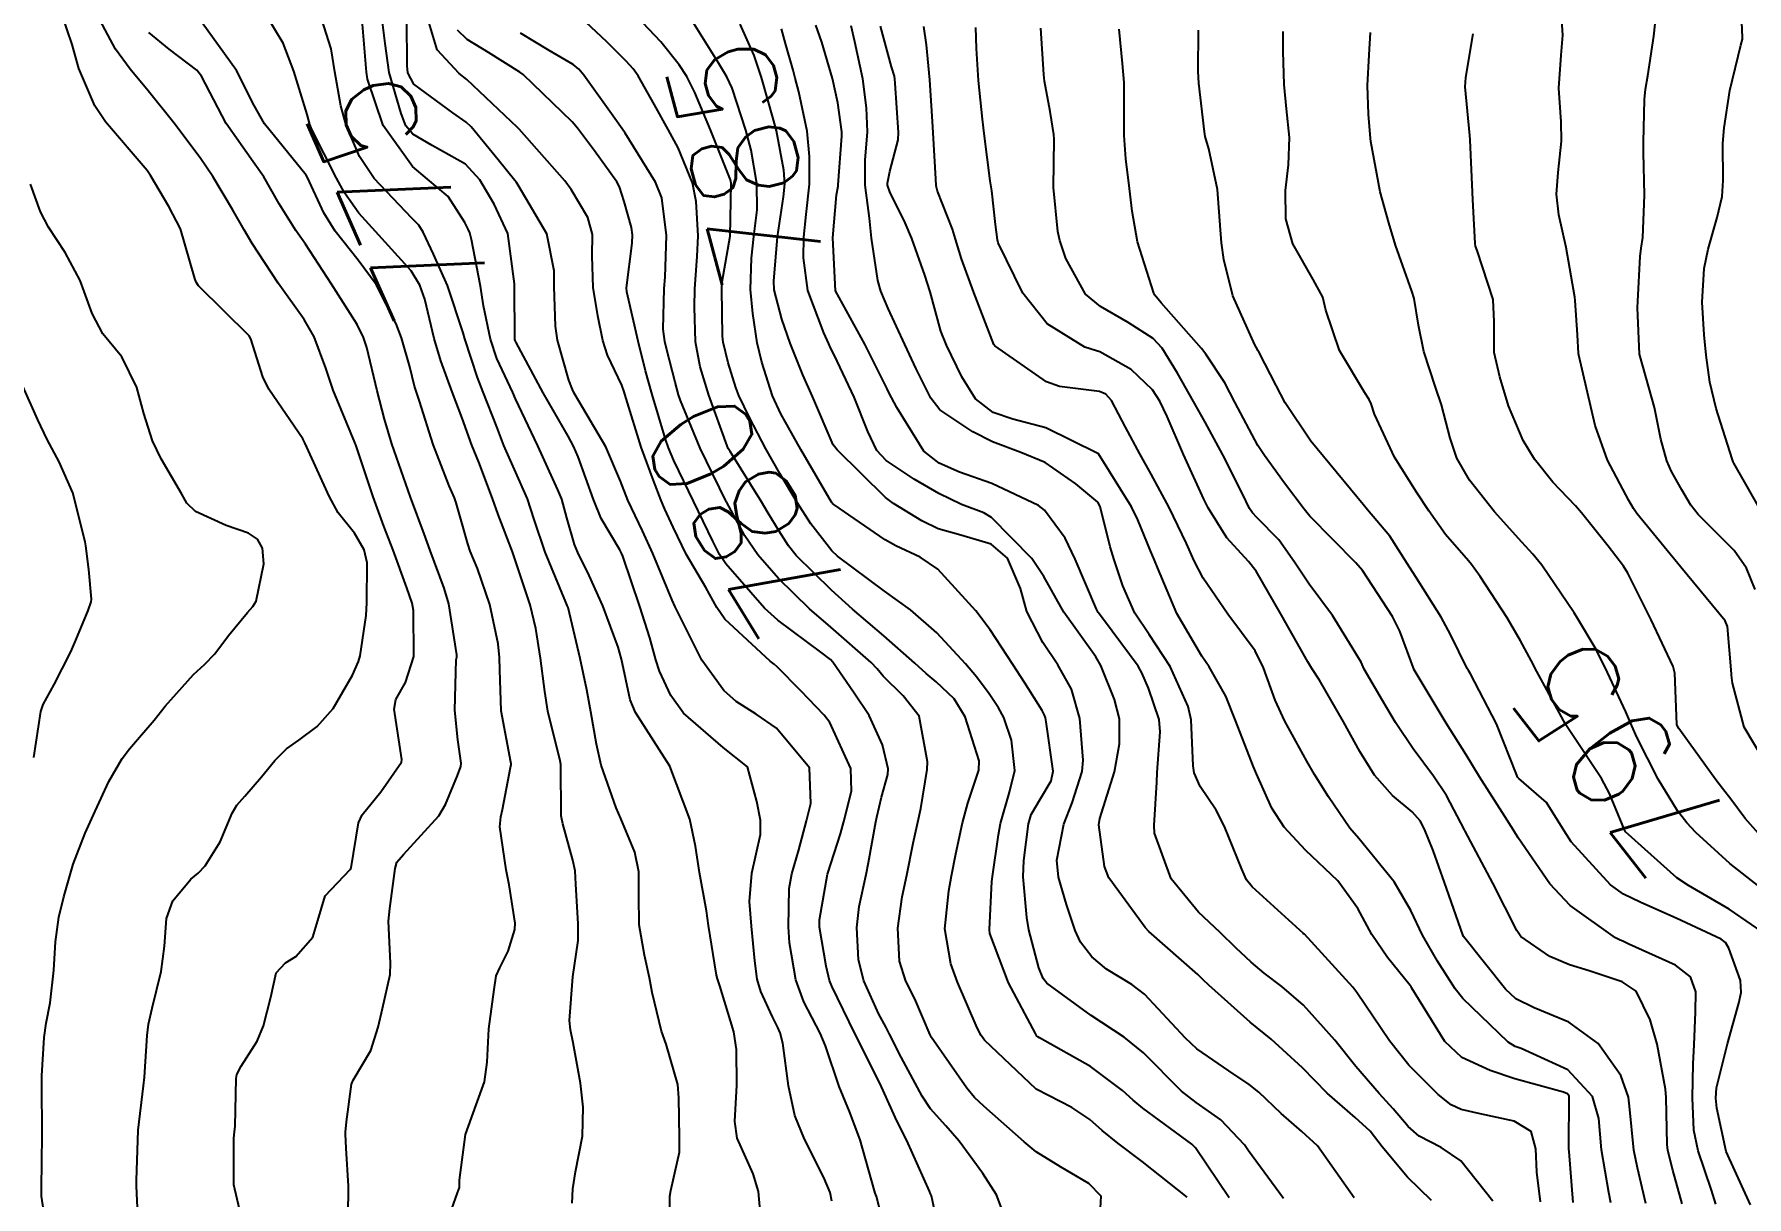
# Model space of a CAD drawing. Header units: metres. Extents: x 318500 to 325275, y 7408834 to 7428799.
# Drawn here: x 321789.5 to 321854.1, y 7423357 to 7423400.9 of the extents above; entities that cross this region are included whole.
import ezdxf
from ezdxf.enums import TextEntityAlignment as Align

# ---------------------------------------------------------------- set-up
doc = ezdxf.new("R2010")
doc.units = ezdxf.units.M
doc.header["$MEASUREMENT"] = 0
for name, color, linetype in [('Cotas', 45, 'Continuous'), ('Curvas de Nivel 1m', 11, 'Continuous'), ('Curvas de Nivel 5m', 15, 'Continuous'), ('Vias Primárias', 230, 'Continuous')]:
    doc.layers.add(name, color=color, linetype=linetype)
doc.styles.add('Style-STANDARD', font='STANDARD.shx')

msp = doc.modelspace()

# ---------------------------------------------------------------- linework, layer by layer
at = {"layer": 'Curvas de Nivel 1m', "flags": 128}
for points, elevation in [([(321854.388, 7423379.942), (321854.066, 7423380.755), (321853.6, 7423381.412), (321852.246, 7423382.781), (321851.967, 7423383.128), (321851.629, 7423383.703), (321851.234, 7423384.394), (321851.056, 7423384.799), (321850.836, 7423385.618), (321850.601, 7423386.806), (321850.397, 7423387.529), (321850.037, 7423388.815), (321849.96, 7423390.572), (321849.974, 7423390.816), (321850.056, 7423392.504), (321850.095, 7423392.815), (321850.16, 7423393.22), (321850.217, 7423394.813), (321850.187, 7423396.421), (321850.181, 7423396.814), (321850.218, 7423398.421), (321850.26, 7423398.814), (321850.341, 7423399.318), (321850.575, 7423400.809), (321850.694, 7423401.981)], 799), ([(321797.256, 7423356.584), (321797.042, 7423357.503), (321797.048, 7423359.264), (321797.075, 7423359.503), (321797.089, 7423359.707), (321797.129, 7423361.503), (321797.161, 7423361.664), (321797.327, 7423361.978), (321797.92, 7423362.922), (321798.164, 7423363.498), (321798.441, 7423364.574), (321798.642, 7423365.491), (321798.992, 7423365.87), (321799.379, 7423366.103), (321800.027, 7423366.834), (321800.213, 7423367.468), (321800.487, 7423368.391), (321801.429, 7423369.385), (321801.456, 7423369.423), (321801.463, 7423369.45), (321801.748, 7423371.146), (321801.888, 7423371.446), (321802.587, 7423372.315), (321803.366, 7423373.431), (321803.379, 7423373.534), (321803.09, 7423375.434), (321803.154, 7423375.793), (321803.52, 7423376.436), (321803.828, 7423377.426), (321803.821, 7423379.161), (321803.762, 7423379.427), (321803.569, 7423380.009), (321803.048, 7423381.435), (321802.701, 7423382.337), (321802.294, 7423383.443), (321801.639, 7423385.402), (321801.623, 7423385.45), (321801.605, 7423385.486), (321800.792, 7423387.463), (321800.507, 7423388.296), (321800.079, 7423389.474), (321799.7, 7423390.134), (321798.72, 7423391.495), (321797.742, 7423392.998), (321797.436, 7423393.513), (321796.997, 7423394.278), (321796.255, 7423395.525), (321795.78, 7423396.226), (321794.782, 7423397.545), (321793.818, 7423398.752), (321793.139, 7423399.57), (321792.585, 7423400.326), (321791.902, 7423401.589)], 771), ([(321805.258, 7423356.598), (321805.471, 7423357.193), (321805.549, 7423357.396), (321805.552, 7423357.675), (321805.775, 7423359.393), (321806.177, 7423360.517), (321806.498, 7423361.382), (321806.589, 7423362.123), (321806.661, 7423363.38), (321806.857, 7423364.87), (321806.93, 7423365.377), (321807.066, 7423365.683), (321807.384, 7423366.312), (321807.632, 7423367.132), (321807.647, 7423367.368), (321807.422, 7423368.81), (321807.311, 7423369.372), (321807.069, 7423370.998), (321807.112, 7423371.375), (321807.174, 7423371.655), (321807.478, 7423373.238), (321807.498, 7423373.352), (321807.497, 7423373.37), (321807.481, 7423373.438), (321807.121, 7423375.376), (321807.067, 7423376.919), (321807.065, 7423377.377), (321807.014, 7423377.902), (321806.701, 7423379.383), (321806.235, 7423380.735), (321805.957, 7423381.394), (321805.862, 7423381.666), (321805.602, 7423382.597), (321805.424, 7423383.219), (321805.36, 7423383.404), (321805.165, 7423383.859), (321804.556, 7423385.416), (321804.046, 7423387.043), (321803.914, 7423387.426), (321803.856, 7423387.612), (321803.679, 7423388.345), (321803.37, 7423389.433), (321803.163, 7423389.97), (321802.406, 7423391.443), (321801.734, 7423392.363), (321800.867, 7423393.463), (321800.442, 7423394.155), (321799.819, 7423395.479), (321799.771, 7423395.565), (321798.202, 7423397.504), (321797.81, 7423398.196), (321797.144, 7423399.517), (321795.848, 7423401.315)], 773), ([(321809.796, 7423356.808), (321809.82, 7423357.342), (321809.925, 7423357.989), (321810.189, 7423359.337), (321810.215, 7423360.428), (321810.115, 7423361.338), (321809.836, 7423362.849), (321809.741, 7423363.344), (321809.704, 7423363.695), (321809.823, 7423365.343), (321810.022, 7423366.709), (321810.025, 7423367.341), (321809.932, 7423368.833), (321809.908, 7423369.343), (321809.829, 7423369.739), (321809.448, 7423371.106), (321809.391, 7423371.351), (321809.387, 7423371.415), (321809.369, 7423373.351), (321809.348, 7423373.486), (321808.881, 7423375.356), (321808.773, 7423376.102), (321808.609, 7423377.359), (321808.432, 7423378.475), (321808.221, 7423379.363), (321807.588, 7423381.25), (321807.544, 7423381.371), (321807.003, 7423382.778), (321806.79, 7423383.382), (321806.277, 7423384.744), (321806.021, 7423385.394), (321805.655, 7423386.404), (321805.278, 7423387.406), (321804.842, 7423388.573), (321804.6, 7423389.416), (321804.239, 7423390.895), (321804.052, 7423391.425), (321803.728, 7423391.958), (321802.385, 7423393.444), (321801.757, 7423394.14), (321801.215, 7423394.909), (321800.913, 7423395.463), (321799.981, 7423397.293), (321799.91, 7423397.478), (321799.806, 7423397.864), (321799.311, 7423399.488), (321798.9, 7423400.554), (321798.328, 7423401.503)], 774), ([(321816.967, 7423355.521), (321816.826, 7423357.247), (321816.617, 7423357.913), (321816.024, 7423359.259), (321815.926, 7423359.881), (321816, 7423361.26), (321815.996, 7423362.604), (321815.891, 7423363.262), (321815.771, 7423363.681), (321815.367, 7423364.998), (321815.282, 7423365.271), (321815.243, 7423365.4), (321814.943, 7423367.275), (321814.856, 7423367.828), (321814.603, 7423369.278), (321814.451, 7423370.268), (321814.228, 7423371.282), (321813.48, 7423373.29), (321812.183, 7423375.31), (321811.986, 7423375.784), (321811.658, 7423377.318), (321811.537, 7423377.771), (321810.956, 7423379.329), (321810.436, 7423380.479), (321810.01, 7423381.344), (321809.89, 7423381.643), (321809.603, 7423382.651), (321809.403, 7423383.352), (321809.263, 7423383.706), (321808.501, 7423385.361), (321807.667, 7423387.142), (321807.559, 7423387.372), (321806.96, 7423388.658), (321806.716, 7423389.385), (321806.457, 7423390.64), (321806.338, 7423391.391), (321805.998, 7423393.145), (321805.937, 7423393.397), (321805.883, 7423393.529), (321805.754, 7423393.79), (321805.123, 7423394.769), (321804.346, 7423395.421), (321803.777, 7423395.895), (321802.672, 7423397.441), (321802.089, 7423399.184), (321802.049, 7423399.448), (321801.883, 7423401.416)], 776), ([(321819.593, 7423356.878), (321819.521, 7423357.207), (321819.279, 7423357.778), (321818.56, 7423359.221), (321818.198, 7423360.116), (321817.957, 7423361.23), (321817.743, 7423362.835), (321817.637, 7423363.236), (321817.552, 7423363.437), (321817.356, 7423363.838), (321816.91, 7423364.791), (321816.776, 7423365.249), (321816.69, 7423365.941), (321816.559, 7423367.253), (321816.485, 7423368.183), (321816.574, 7423369.253), (321816.904, 7423370.708), (321816.904, 7423371.248), (321816.756, 7423371.955), (321816.411, 7423373.256), (321815.491, 7423373.993), (321814, 7423375.285), (321813.517, 7423375.944), (321813.092, 7423376.863), (321812.952, 7423377.299), (321812.722, 7423378.123), (321812.345, 7423379.308), (321811.705, 7423381.202), (321811.661, 7423381.319), (321811.638, 7423381.367), (321811.591, 7423381.449), (321810.894, 7423382.622), (321810.598, 7423383.335), (321810.03, 7423384.949), (321809.855, 7423385.347), (321809.646, 7423385.727), (321808.707, 7423387.36), (321807.689, 7423389.261), (321807.655, 7423389.336), (321807.642, 7423389.371), (321807.634, 7423389.428), (321807.622, 7423391.371), (321807.619, 7423391.474), (321807.376, 7423393.376), (321806.858, 7423394.481), (321806.313, 7423395.392), (321805.779, 7423395.986), (321804.515, 7423396.694), (321803.795, 7423397.113), (321803.532, 7423397.433), (321803.349, 7423397.892), (321802.898, 7423399.439), (321802.748, 7423400.534), (321802.633, 7423401.442)], 777), ([(321821.747, 7423355.182), (321821.268, 7423357.053), (321821.22, 7423357.19), (321821.194, 7423357.268), (321820.653, 7423359.196), (321820.248, 7423360.263), (321819.859, 7423361.205), (321819.343, 7423362.741), (321819.149, 7423363.213), (321818.532, 7423364.393), (321818.227, 7423365.227), (321817.996, 7423366.626), (321817.951, 7423367.232), (321817.979, 7423368.674), (321818.074, 7423369.23), (321818.341, 7423370.129), (321818.63, 7423371.222), (321818.801, 7423371.879), (321818.746, 7423373.221), (321817.502, 7423374.721), (321816.729, 7423375.252), (321815.98, 7423375.728), (321815.519, 7423376.137), (321814.691, 7423377.278), (321813.807, 7423379.037), (321813.683, 7423379.289), (321813.564, 7423379.55), (321812.833, 7423381.301), (321812.45, 7423382.159), (321811.902, 7423383.316), (321811.621, 7423384.033), (321811.068, 7423385.329), (321810.205, 7423386.799), (321809.872, 7423387.347), (321809.807, 7423387.483), (321809.675, 7423387.845), (321809.249, 7423389.354), (321809.176, 7423389.877), (321809.119, 7423391.356), (321809.119, 7423391.966), (321808.849, 7423393.359), (321807.768, 7423395.193), (321807.695, 7423395.297), (321807.641, 7423395.372), (321807.009, 7423396.154), (321805.988, 7423397.397), (321805.803, 7423397.574), (321805.296, 7423397.92), (321803.824, 7423399.004), (321803.608, 7423399.432), (321803.574, 7423399.691), (321803.567, 7423401.433)], 778), ([(321823.754, 7423355.152), (321823.341, 7423357.087), (321823.311, 7423357.159), (321823.271, 7423357.258), (321822.411, 7423359.173), (321822.043, 7423359.915), (321821.46, 7423361.188), (321821.324, 7423361.481), (321820.459, 7423363.199), (321819.586, 7423364.99), (321819.502, 7423365.209), (321819.378, 7423365.743), (321819.128, 7423367.214), (321819.126, 7423367.492), (321819.419, 7423369.21), (321819.43, 7423369.245), (321819.918, 7423370.733), (321820.045, 7423371.204), (321820.326, 7423372.342), (321820.301, 7423373.202), (321819.506, 7423374.93), (321819.295, 7423375.213), (321818.419, 7423376.126), (321817.528, 7423377.036), (321817.414, 7423377.127), (321817.261, 7423377.244), (321815.553, 7423378.831), (321815.253, 7423379.273), (321814.831, 7423380.018), (321814.102, 7423381.285), (321813.6, 7423382.293), (321813.295, 7423382.982), (321813.158, 7423383.297), (321812.865, 7423384.058), (321812.403, 7423385.309), (321811.83, 7423387.155), (321811.783, 7423387.318), (321811.758, 7423387.406), (321811.673, 7423387.656), (321811.134, 7423388.777), (321810.954, 7423389.331), (321810.769, 7423390.269), (321810.594, 7423391.337), (321810.557, 7423392.519), (321810.56, 7423393.338), (321810.391, 7423393.976), (321809.767, 7423395.034), (321809.526, 7423395.352), (321807.799, 7423397.31), (321807.742, 7423397.371), (321805.827, 7423399.183), (321805.537, 7423399.404), (321804.714, 7423400.292), (321804.369, 7423401.422)], 779), ([(321832.986, 7423357.033), (321831.29, 7423358.379), (321830.363, 7423359.064), (321829.78, 7423359.548), (321829.309, 7423359.962), (321828.636, 7423360.413), (321827.32, 7423361.09), (321827.294, 7423361.11), (321825.347, 7423362.952), (321825.212, 7423363.132), (321825.068, 7423363.421), (321824.329, 7423365.146), (321824.069, 7423365.832), (321823.846, 7423367.153), (321823.994, 7423368.579), (321824.102, 7423369.15), (321824.266, 7423369.975), (321824.507, 7423371.144), (321824.708, 7423371.895), (321825.133, 7423373.135), (321825.135, 7423373.486), (321824.608, 7423375.144), (321824.192, 7423375.825), (321823.523, 7423376.46), (321823.14, 7423376.78), (321822.715, 7423377.172), (321821.545, 7423378.204), (321820.372, 7423379.202), (321819.571, 7423379.917), (321818.247, 7423381.23), (321817.953, 7423381.594), (321817.599, 7423382.15), (321817.187, 7423382.828), (321816.932, 7423383.25), (321815.754, 7423385.153), (321815.683, 7423385.269), (321815.641, 7423385.362), (321814.945, 7423387.277), (321814.618, 7423388.343), (321814.448, 7423389.282), (321814.404, 7423390.588), (321814.425, 7423391.283), (321814.515, 7423392.505), (321814.547, 7423393.282), (321814.474, 7423394.572), (321814.338, 7423395.284), (321813.79, 7423396.606), (321813.414, 7423397.296), (321812.901, 7423398.217), (321812.292, 7423399.313), (321812.099, 7423399.582), (321811.835, 7423399.865), (321811.111, 7423400.599), (321810.317, 7423401.343)], 782), ([(321834.559, 7423357.011), (321833.298, 7423358.893), (321833.161, 7423359.031), (321831.313, 7423360.389), (321830.951, 7423360.69), (321830.54, 7423361.062), (321829.333, 7423361.955), (321827.421, 7423363.037), (321827.349, 7423363.076), (321827.317, 7423363.11), (321827.261, 7423363.201), (321826.251, 7423365.121), (321825.545, 7423366.982), (321825.525, 7423367.129), (321825.622, 7423368.933), (321825.639, 7423369.128), (321825.871, 7423370.701), (321825.946, 7423371.125), (321826.288, 7423372.302), (321826.491, 7423373.12), (321826.356, 7423374.262), (321826.066, 7423375.124), (321825.873, 7423375.486), (321825.519, 7423376.015), (321825.043, 7423376.655), (321824.626, 7423377.144), (321823.547, 7423378.318), (321822.554, 7423379.175), (321821.57, 7423379.883), (321819.806, 7423381.208), (321819.592, 7423381.411), (321818.799, 7423382.419), (321818.28, 7423383.23), (321817.626, 7423384.325), (321817.1, 7423385.248), (321816.483, 7423386.432), (321816.084, 7423387.264), (321815.97, 7423387.562), (321815.682, 7423388.495), (321815.488, 7423389.272), (321815.463, 7423389.503), (321815.434, 7423391.273), (321815.454, 7423391.543), (321815.75, 7423393.27), (321815.791, 7423395.27), (321815.772, 7423395.397), (321815.019, 7423397.278), (321814.42, 7423398.685), (321814.121, 7423399.287), (321813.834, 7423399.737), (321813.135, 7423400.593), (321812.466, 7423401.311)], 783), ([(321836.615, 7423356.98), (321835.297, 7423358.782), (321835.138, 7423359.002), (321834.249, 7423359.956), (321833.316, 7423360.605), (321832.762, 7423361.036), (321831.341, 7423362.475), (321830.605, 7423363.061), (321829.362, 7423363.879), (321827.695, 7423365.105), (321827.55, 7423365.275), (321827.386, 7423365.676), (321827.011, 7423367.114), (321826.939, 7423367.583), (321826.799, 7423369.116), (321826.819, 7423369.733), (321827.001, 7423371.114), (321827.105, 7423371.463), (321827.464, 7423372.076), (321827.85, 7423372.728), (321827.925, 7423373.103), (321827.665, 7423374.951), (321827.641, 7423375.108), (321827.609, 7423375.206), (321827.513, 7423375.383), (321826.851, 7423376.445), (321826.409, 7423377.121), (321825.549, 7423378.42), (321825.018, 7423379.138), (321823.583, 7423380.713), (321822.919, 7423381.17), (321821.998, 7423381.588), (321821.596, 7423381.814), (321819.665, 7423383.154), (321819.61, 7423383.193), (321819.58, 7423383.24), (321818.414, 7423385.228), (321817.66, 7423386.573), (321817.355, 7423387.245), (321816.945, 7423388.514), (321816.777, 7423389.254), (321816.605, 7423390.358), (321816.518, 7423391.258), (321816.557, 7423392.439), (321816.651, 7423393.256), (321816.767, 7423394.262), (321816.761, 7423395.255), (321816.54, 7423396.507), (321816.347, 7423397.262), (321815.824, 7423398.848), (321815.628, 7423399.272), (321815.333, 7423399.777), (321814.38, 7423401.285)], 784), ([(321844.505, 7423356.878), (321843.293, 7423358.404), (321842.554, 7423358.901), (321841.723, 7423359.333), (321841.308, 7423359.702), (321840.749, 7423360.363), (321840.218, 7423360.937), (321839.335, 7423361.963), (321838.553, 7423362.958), (321837.369, 7423364.268), (321836.547, 7423364.982), (321835.878, 7423365.485), (321835.389, 7423365.89), (321834.817, 7423366.431), (321834.223, 7423367.018), (321833.411, 7423367.786), (321832.373, 7423369.041), (321831.745, 7423370.758), (321831.736, 7423371.047), (321831.841, 7423372.681), (321831.845, 7423373.046), (321831.968, 7423374.58), (321831.929, 7423375.046), (321831.522, 7423376.232), (321831.277, 7423376.803), (321831.131, 7423377.056), (321829.821, 7423378.811), (321829.629, 7423379.079), (321829.562, 7423379.2), (321828.755, 7423381.093), (321828.379, 7423381.879), (321827.608, 7423382.937), (321827.371, 7423383.112), (321825.622, 7423383.938), (321824.404, 7423384.372), (321823.633, 7423384.708), (321823.056, 7423385.169), (321822.036, 7423386.813), (321821.836, 7423387.188), (321821.779, 7423387.296), (321821.673, 7423387.517), (321820.829, 7423389.199), (321819.72, 7423391.21), (321819.62, 7423393.212), (321819.766, 7423394.826), (321819.824, 7423395.155), (321819.826, 7423395.209), (321819.969, 7423397.037), (321819.968, 7423397.208), (321819.816, 7423398.304), (321819.616, 7423399.213), (321819.208, 7423400.584), (321818.987, 7423401.223)], 787), ([(321846.301, 7423356.855), (321846.165, 7423357.979), (321846.13, 7423358.858), (321845.951, 7423359.505), (321845.31, 7423359.902), (321844.02, 7423360.176), (321843.315, 7423360.342), (321842.931, 7423360.511), (321842.44, 7423360.903), (321841.336, 7423362.011), (321840.61, 7423362.931), (321839.377, 7423364.748), (321839.222, 7423364.952), (321837.4, 7423366.946), (321837.384, 7423366.954), (321837.371, 7423366.97), (321835.426, 7423368.738), (321835.217, 7423369.003), (321835.045, 7423369.396), (321834.388, 7423371.016), (321834.07, 7423371.624), (321833.475, 7423372.519), (321833.244, 7423373.032), (321833.213, 7423373.303), (321833.137, 7423375.034), (321833.02, 7423375.53), (321832.335, 7423377.042), (321831.548, 7423378.248), (321831.014, 7423379.058), (321830.556, 7423380.084), (321830.227, 7423381.07), (321830.084, 7423381.561), (321829.704, 7423383.079), (321829.612, 7423383.239), (321828.783, 7423383.932), (321827.634, 7423384.734), (321826.706, 7423385.119), (321825.646, 7423385.518), (321824.898, 7423385.895), (321823.663, 7423386.716), (321823.32, 7423387.165), (321822.771, 7423388.264), (321822.334, 7423389.18), (321821.71, 7423390.54), (321821.437, 7423391.193), (321821.316, 7423391.604), (321821.076, 7423393.197), (321821.001, 7423393.954), (321820.847, 7423395.199), (321820.846, 7423396.137), (321820.933, 7423397.199), (321820.898, 7423398.115), (321820.756, 7423399.201), (321820.454, 7423400.594), (321820.316, 7423401.205)], 788), ([(321847.532, 7423356.836), (321847.383, 7423358.754), (321847.374, 7423358.839), (321847.369, 7423358.907), (321847.375, 7423360.839), (321847.321, 7423360.933), (321847.165, 7423360.999), (321845.329, 7423361.497), (321844.403, 7423361.811), (321843.341, 7423362.294), (321842.69, 7423362.9), (321841.55, 7423364.745), (321841.446, 7423364.919), (321841.421, 7423364.96), (321841.381, 7423365.015), (321840.527, 7423366.068), (321839.946, 7423366.942), (321839.414, 7423367.915), (321838.659, 7423368.958), (321837.447, 7423370.12), (321836.632, 7423370.982), (321836.178, 7423371.7), (321835.594, 7423372.998), (321835.484, 7423373.258), (321834.798, 7423375.011), (321834.434, 7423375.931), (321833.816, 7423377.026), (321833.536, 7423377.429), (321832.586, 7423379.04), (321831.859, 7423380.774), (321831.752, 7423381.048), (321831.594, 7423381.407), (321831.122, 7423382.574), (321830.889, 7423383.061), (321829.64, 7423385.057), (321829.611, 7423385.08), (321827.654, 7423386.044), (321826.408, 7423386.373), (321825.662, 7423386.616), (321825.008, 7423387.14), (321824.492, 7423387.962), (321823.903, 7423389.157), (321823.698, 7423389.687), (321823.293, 7423391.166), (321823.097, 7423391.802), (321822.602, 7423393.177), (321822.348, 7423393.774), (321821.768, 7423394.941), (321821.688, 7423395.191), (321821.688, 7423395.274), (321821.778, 7423395.706), (321822.084, 7423396.897), (321822.103, 7423397.185), (321821.97, 7423399.045), (321821.962, 7423399.188), (321821.943, 7423399.301), (321821.835, 7423399.659), (321821.416, 7423401.194)], 789), ([(321854.723, 7423373.516), (321853.974, 7423374.755), (321853.535, 7423376.42), (321853.501, 7423376.722), (321853.498, 7423376.761), (321853.346, 7423378.551), (321853.265, 7423378.764), (321851.59, 7423380.79), (321849.932, 7423382.815), (321849.805, 7423383), (321849.625, 7423383.309), (321848.824, 7423384.828), (321848.366, 7423386.126), (321848.193, 7423386.835), (321847.749, 7423388.78), (321847.738, 7423388.84), (321847.701, 7423389.548), (321847.613, 7423390.842), (321847.599, 7423390.965), (321847.269, 7423392.847), (321846.99, 7423394.08), (321846.901, 7423394.853), (321846.96, 7423395.675), (321847.096, 7423396.851), (321847.079, 7423397.583), (321846.991, 7423398.853), (321847.081, 7423400.09), (321847.137, 7423400.851), (321847.097, 7423401.616)], 798), ([(321801.337, 7423355.449), (321801.373, 7423357.344), (321801.37, 7423357.449), (321801.284, 7423358.881), (321801.253, 7423359.414), (321801.251, 7423359.451), (321801.257, 7423359.484), (321801.296, 7423359.875), (321801.475, 7423361.291), (321801.538, 7423361.448), (321802.21, 7423362.568), (321802.491, 7423363.439), (321802.643, 7423364.151), (321802.939, 7423365.434), (321802.956, 7423365.855), (321802.877, 7423367.435), (321802.929, 7423367.913), (321803.122, 7423369.433), (321803.194, 7423369.671), (321803.435, 7423369.955), (321804.767, 7423371.41), (321805.029, 7423371.834), (321805.473, 7423372.93), (321805.599, 7423373.277), (321805.613, 7423373.398), (321805.493, 7423374.276), (321805.373, 7423375.402), (321805.426, 7423377.299), (321805.445, 7423377.401), (321805.449, 7423377.483), (321805.148, 7423379.406), (321804.976, 7423380.002), (321804.446, 7423381.417), (321804.224, 7423382.048), (321803.704, 7423383.429), (321803.614, 7423383.675), (321803, 7423385.436), (321802.72, 7423386.374), (321802.445, 7423387.442), (321802.061, 7423389.071), (321801.939, 7423389.448), (321801.697, 7423389.939), (321800.73, 7423391.465), (321799.742, 7423392.97), (321799.388, 7423393.485), (321798.754, 7423394.49), (321798.177, 7423395.504), (321797.778, 7423396.067), (321796.759, 7423397.52), (321795.827, 7423399.298), (321795.655, 7423399.533), (321794.612, 7423400.323), (321793.844, 7423400.944)], 772), ([(321829.716, 7423356.62), (321829.743, 7423357.073), (321829.277, 7423357.547), (321828.206, 7423358.177), (321827.295, 7423358.746), (321826.836, 7423359.115), (321825.313, 7423360.464), (321824.969, 7423360.788), (321824.672, 7423361.14), (321823.348, 7423363.057), (321823.296, 7423363.161), (321822.711, 7423364.511), (321822.382, 7423365.175), (321822.136, 7423365.934), (321822.07, 7423367.18), (321822.24, 7423368.355), (321822.418, 7423369.175), (321822.658, 7423370.387), (321822.823, 7423371.169), (321822.943, 7423371.683), (321823.178, 7423373.165), (321823.196, 7423373.452), (321822.877, 7423375.169), (321822.273, 7423375.934), (321821.525, 7423376.677), (321821.291, 7423376.956), (321821.068, 7423377.195), (321819.55, 7423378.528), (321818.749, 7423379.222), (321817.577, 7423380.356), (321816.803, 7423381.252), (321816.312, 7423381.974), (321815.61, 7423383.248), (321815.6, 7423383.27), (321815.587, 7423383.294), (321814.618, 7423385.28), (321813.883, 7423387.072), (321813.811, 7423387.289), (321813.675, 7423387.771), (321813.372, 7423388.98), (321813.292, 7423389.296), (321813.227, 7423389.767), (321813.267, 7423391.297), (321813.304, 7423391.718), (321813.349, 7423393.296), (321813.175, 7423394.71), (321812.946, 7423395.302), (321811.798, 7423397.156), (321811.685, 7423397.322), (321811.34, 7423397.794), (321810.243, 7423399.344), (321810.05, 7423399.565), (321809.834, 7423399.738), (321808.933, 7423400.265), (321807.846, 7423400.926)], 781), ([(321842.188, 7423356.906), (321841.283, 7423357.788), (321840.336, 7423358.934), (321839.882, 7423359.517), (321839.311, 7423360.04), (321838.258, 7423360.961), (321837.334, 7423361.906), (321836.146, 7423362.988), (321835.359, 7423363.628), (321833.8, 7423365.024), (321833.586, 7423365.231), (321833.384, 7423365.424), (321831.539, 7423367.049), (321831.402, 7423367.197), (321830.032, 7423369.071), (321829.861, 7423369.498), (321829.651, 7423371.077), (321829.69, 7423371.313), (321830.241, 7423373.069), (321830.431, 7423374.131), (321830.427, 7423375.066), (321830.245, 7423375.796), (321829.731, 7423377.077), (321829.535, 7423377.412), (321828.332, 7423379.098), (321827.58, 7423380.435), (321827.131, 7423381.115), (321825.605, 7423382.658), (321825.311, 7423382.839), (321824.478, 7423383.147), (321823.616, 7423383.569), (321822.69, 7423384.108), (321821.634, 7423384.814), (321821.279, 7423385.194), (321820.94, 7423385.908), (321820.427, 7423387.202), (321819.686, 7423388.774), (321819.538, 7423389.062), (321819.47, 7423389.213), (321819.288, 7423389.624), (321818.684, 7423391.226), (321818.519, 7423392.447), (321818.526, 7423393.228), (321818.619, 7423394.088), (321818.742, 7423395.225), (321818.741, 7423396.271), (321818.657, 7423397.227), (321818.346, 7423398.708), (321818.204, 7423399.234), (321818.126, 7423399.529), (321817.843, 7423400.54), (321817.69, 7423401.084)], 786), ([(321850.273, 7423356.8), (321849.953, 7423358.14), (321849.821, 7423358.805), (321849.658, 7423360.465), (321849.612, 7423360.807), (321849.332, 7423361.62), (321848.469, 7423362.823), (321847.362, 7423363.634), (321846.061, 7423364.168), (321845.375, 7423364.511), (321844.975, 7423364.874), (321843.4, 7423366.867), (321843.371, 7423366.92), (321842.681, 7423368.901), (321842.255, 7423370.1), (321841.93, 7423370.913), (321841.768, 7423371.22), (321841.466, 7423371.563), (321840.722, 7423372.181), (321840.044, 7423372.942), (321839.493, 7423373.835), (321838.874, 7423374.956), (321837.964, 7423376.528), (321837.684, 7423376.968), (321837.534, 7423377.221), (321836.536, 7423378.985), (321835.585, 7423380.639), (321835.296, 7423381.004), (321834.481, 7423381.899), (321833.772, 7423383.028), (321833.615, 7423383.355), (321832.842, 7423385.038), (321832.23, 7423386.476), (321831.95, 7423387.047), (321831.674, 7423387.471), (321830.864, 7423388.244), (321829.688, 7423388.906), (321829.559, 7423388.952), (321829.123, 7423389.089), (321827.703, 7423389.96), (321826.784, 7423391.119), (321825.862, 7423393.015), (321825.826, 7423393.129), (321825.756, 7423393.709), (321825.619, 7423394.983), (321825.592, 7423395.133), (321825.549, 7423395.357), (321825.334, 7423397.137), (321825.265, 7423397.682), (321825.117, 7423399.141), (321825.046, 7423400.346), (321825.017, 7423401.142)], 791), ([(321851.634, 7423356.785), (321851.289, 7423358.046), (321851.098, 7423358.792), (321851.07, 7423359.024), (321851.041, 7423360.793), (321851.015, 7423361.103), (321850.695, 7423362.797), (321850.44, 7423363.723), (321849.909, 7423364.805), (321849.383, 7423365.157), (321848.13, 7423365.572), (321847.39, 7423365.8), (321846.647, 7423366.106), (321845.561, 7423366.868), (321845.403, 7423367.083), (321844.503, 7423368.879), (321843.459, 7423370.829), (321843.429, 7423370.89), (321842.754, 7423372.182), (321842.272, 7423372.908), (321841.495, 7423373.943), (321840.835, 7423374.93), (321840.345, 7423375.76), (321839.652, 7423376.948), (321839.612, 7423377.029), (321839.534, 7423377.205), (321838.457, 7423378.961), (321837.578, 7423380.151), (321837.029, 7423380.978), (321836.431, 7423381.82), (321835.607, 7423382.66), (321835.439, 7423382.833), (321835.331, 7423383.004), (321835.068, 7423383.558), (321834.328, 7423385.02), (321833.658, 7423386.257), (321833.226, 7423387.034), (321832.618, 7423388.103), (321832.036, 7423389.047), (321831.695, 7423389.408), (321830.754, 7423390.014), (321829.713, 7423390.614), (321829.147, 7423391.089), (321828.409, 7423392.431), (321828.175, 7423393.104), (321828.1, 7423393.451), (321827.946, 7423395.107), (321827.972, 7423396.933), (321827.96, 7423397.108), (321827.813, 7423397.973), (321827.609, 7423399.112), (321827.58, 7423399.365), (321827.465, 7423401.114)], 792), ([(321852.905, 7423356.765), (321852.743, 7423357.303), (321852.239, 7423358.776), (321852.086, 7423359.557), (321852.029, 7423360.779), (321852.054, 7423362.064), (321852.087, 7423362.779), (321852.137, 7423364.01), (321852.159, 7423364.778), (321851.949, 7423365.345), (321851.39, 7423365.783), (321849.635, 7423366.57), (321849.399, 7423366.683), (321849.307, 7423366.72), (321849.121, 7423366.814), (321847.418, 7423368.033), (321846.657, 7423368.852), (321845.456, 7423370.577), (321845.277, 7423370.872), (321844.953, 7423371.387), (321844.005, 7423372.885), (321843.492, 7423373.709), (321842.738, 7423374.902), (321841.54, 7423376.92), (321841.001, 7423378.377), (321840.727, 7423378.932), (321839.586, 7423380.662), (321839.344, 7423380.952), (321837.607, 7423382.717), (321837.488, 7423382.851), (321837.393, 7423382.973), (321836.656, 7423383.953), (321835.89, 7423384.996), (321835.646, 7423385.374), (321834.782, 7423387.013), (321834.4, 7423387.742), (321833.688, 7423388.826), (321833.52, 7423389.032), (321832.003, 7423390.76), (321831.76, 7423391.05), (321831.721, 7423391.122), (321831.113, 7423393.06), (321830.91, 7423394.211), (321830.811, 7423395.064), (321830.67, 7423396.184), (321830.604, 7423397.068), (321830.601, 7423398.285), (321830.606, 7423399.068), (321830.547, 7423399.779), (321830.414, 7423401.072)], 793), ([(321854.215, 7423356.746), (321853.3, 7423358.76), (321852.942, 7423360.391), (321852.907, 7423360.766), (321852.938, 7423361.154), (321853.338, 7423362.76), (321853.351, 7423362.81), (321853.781, 7423364.346), (321853.863, 7423364.753), (321853.836, 7423365.204), (321853.397, 7423366.421), (321853.274, 7423366.637), (321853.11, 7423366.764), (321851.411, 7423367.554), (321850.079, 7423368.144), (321849.425, 7423368.457), (321848.934, 7423368.817), (321847.454, 7423370.435), (321847.195, 7423370.844), (321846.528, 7423371.912), (321845.48, 7423372.825), (321845.439, 7423372.87), (321845.402, 7423372.95), (321844.646, 7423374.879), (321843.658, 7423376.769), (321843.589, 7423376.89), (321843.541, 7423376.974), (321842.904, 7423378.251), (321842.56, 7423378.905), (321841.583, 7423380.436), (321841.276, 7423380.925), (321840.617, 7423381.952), (321839.784, 7423382.947), (321839.613, 7423383.149), (321838.116, 7423384.965), (321837.648, 7423385.536), (321836.672, 7423386.985), (321836.33, 7423387.644), (321835.689, 7423388.88), (321835.651, 7423388.962), (321835.628, 7423389.001), (321835.528, 7423389.167), (321834.699, 7423391.015), (321834.368, 7423392.393), (321834.277, 7423393.022), (321834.237, 7423393.505), (321834.121, 7423395.025), (321833.793, 7423396.562), (321833.663, 7423397.031), (321833.631, 7423397.204), (321833.415, 7423399.034), (321833.392, 7423399.477), (321833.405, 7423401.034)], 794), ([(321854.54, 7423368.743), (321853.443, 7423369.614), (321852.159, 7423370.78), (321851.822, 7423371.143), (321851.468, 7423371.604), (321850.73, 7423372.797), (321849.935, 7423374.374), (321849.748, 7423374.808), (321849.518, 7423375.331), (321848.826, 7423376.821), (321848.401, 7423377.68), (321847.712, 7423378.838), (321847.563, 7423379.064), (321846.352, 7423380.859), (321846.015, 7423381.282), (321845.599, 7423381.729), (321844.565, 7423382.88), (321843.628, 7423384.066), (321843.145, 7423384.897), (321842.895, 7423385.658), (321842.574, 7423386.906), (321842.346, 7423387.582), (321841.906, 7423388.918), (321841.705, 7423389.92), (321841.535, 7423390.923), (321841.446, 7423391.202), (321840.83, 7423392.934), (321840.588, 7423393.768), (321840.258, 7423394.943), (321839.904, 7423396.843), (321839.889, 7423396.949), (321839.814, 7423397.876), (321839.782, 7423398.951), (321839.842, 7423400.113), (321839.886, 7423400.949)], 796), ([(321854.522, 7423370.744), (321854.017, 7423371.306), (321853.473, 7423372.036), (321853.158, 7423372.446), (321852.907, 7423372.769), (321851.509, 7423374.701), (321851.461, 7423374.79), (321851.443, 7423374.859), (321851.364, 7423376.792), (321851.295, 7423377.04), (321850.469, 7423378.801), (321849.586, 7423380.563), (321849.429, 7423380.822), (321848.851, 7423381.578), (321847.846, 7423382.838), (321847.623, 7423383.1), (321846.764, 7423383.99), (321846.075, 7423384.863), (321845.651, 7423385.571), (321845.1, 7423386.876), (321844.763, 7423387.961), (321844.553, 7423388.887), (321844.552, 7423390.043), (321844.51, 7423390.888), (321843.918, 7423392.727), (321843.855, 7423392.898), (321843.841, 7423392.989), (321843.765, 7423394.409), (321843.739, 7423394.9), (321843.739, 7423394.932), (321843.653, 7423396.901), (321843.642, 7423397.062), (321843.466, 7423398.904), (321843.483, 7423399.254), (321843.756, 7423400.901)], 797), ([(321790.018, 7423355.598), (321789.798, 7423357.066), (321789.795, 7423357.602), (321789.813, 7423358.139), (321789.818, 7423359.602), (321789.803, 7423361.112), (321789.812, 7423361.603), (321789.892, 7423363.051), (321789.969, 7423363.601), (321790.126, 7423364.367), (321790.257, 7423365.597), (321790.317, 7423366.666), (321790.452, 7423367.594), (321790.64, 7423368.363), (321790.985, 7423369.587), (321791.442, 7423370.762), (321791.813, 7423371.585), (321792.332, 7423372.713), (321792.834, 7423373.57), (321793.111, 7423373.94), (321793.492, 7423374.382), (321794.038, 7423375.016), (321794.461, 7423375.546), (321795.522, 7423376.743), (321795.937, 7423377.115), (321796.323, 7423377.522), (321796.843, 7423378.214), (321797.554, 7423379.082), (321797.762, 7423379.302), (321797.892, 7423379.505), (321798.171, 7423380.911), (321798.128, 7423381.502), (321797.932, 7423381.844), (321797.596, 7423382.077), (321796.751, 7423382.366), (321795.604, 7423382.883), (321795.275, 7423383.204), (321795.079, 7423383.538), (321794.304, 7423384.876), (321793.973, 7423385.555), (321793.655, 7423386.586), (321793.384, 7423387.564), (321792.824, 7423388.716), (321792.111, 7423389.584), (321791.701, 7423390.354), (321791.248, 7423391.595), (321790.681, 7423392.656), (321790.062, 7423393.607), (321789.756, 7423394.182), (321789.376, 7423395.226)], 769), ([(321789.504, 7423373.61), (321789.764, 7423375.35), (321789.855, 7423375.607), (321790.275, 7423376.36), (321790.901, 7423377.596), (321791.09, 7423378.041), (321791.554, 7423379.158), (321791.67, 7423379.477), (321791.684, 7423379.588), (321791.577, 7423380.7), (321791.465, 7423381.591), (321791.443, 7423381.74), (321790.973, 7423383.596), (321790.464, 7423384.765), (321790.013, 7423385.606), (321789.651, 7423386.341), (321789.097, 7423387.619)], 768)]:
    msp.add_lwpolyline(points, dxfattribs=dict(at, elevation=elevation))
at = {"layer": 'Curvas de Nivel 5m', "flags": 128}
for points, elevation in [([(321854.709, 7423382.749), (321853.639, 7423384.621), (321853.59, 7423384.711), (321853.565, 7423384.761), (321853.524, 7423384.879), (321852.919, 7423386.771), (321852.68, 7423387.77), (321852.545, 7423388.777), (321852.474, 7423389.551), (321852.399, 7423390.78), (321852.472, 7423392.046), (321852.62, 7423392.777), (321852.96, 7423393.97), (321853.145, 7423394.769), (321853.183, 7423395.364), (321853.176, 7423396.769), (321853.22, 7423397.357), (321853.437, 7423398.766), (321853.847, 7423400.477), (321853.912, 7423400.697), (321853.918, 7423400.759), (321853.868, 7423401.931)], 800), ([(321793.463, 7423355.557), (321793.378, 7423357.448), (321793.375, 7423357.558), (321793.38, 7423357.667), (321793.435, 7423359.558), (321793.639, 7423361.232), (321793.674, 7423361.555), (321793.772, 7423363.126), (321793.829, 7423363.553), (321793.971, 7423364.165), (321794.307, 7423365.546), (321794.428, 7423366.501), (321794.509, 7423367.543), (321794.741, 7423368.209), (321795.422, 7423369.019), (321795.697, 7423369.256), (321795.966, 7423369.525), (321796.524, 7423370.434), (321796.978, 7423371.515), (321797.154, 7423371.814), (321797.46, 7423372.158), (321798.091, 7423372.881), (321798.588, 7423373.493), (321799.03, 7423373.943), (321799.492, 7423374.272), (321800.191, 7423374.778), (321800.794, 7423375.461), (321801.523, 7423376.721), (321801.74, 7423377.235), (321801.806, 7423377.447), (321802.028, 7423378.97), (321802.058, 7423379.445), (321802.077, 7423380.951), (321801.955, 7423381.446), (321801.596, 7423382.072), (321800.979, 7423382.835), (321800.643, 7423383.464), (321799.796, 7423385.319), (321799.716, 7423385.479), (321799.642, 7423385.622), (321798.365, 7423387.5), (321798.139, 7423387.967), (321797.689, 7423389.399), (321797.623, 7423389.511), (321795.718, 7423391.398), (321795.627, 7423391.531), (321795.579, 7423391.675), (321795.038, 7423393.541), (321794.601, 7423394.39), (321793.9, 7423395.558), (321793.773, 7423395.743), (321792.207, 7423397.584), (321791.809, 7423398.182), (321791.207, 7423399.596), (321790.945, 7423400.493), (321790.574, 7423401.603)], 770), ([(321813.449, 7423355.288), (321813.484, 7423357.07), (321813.522, 7423357.287), (321813.843, 7423358.725), (321813.84, 7423359.285), (321813.82, 7423360.78), (321813.784, 7423361.285), (321813.343, 7423362.803), (321813.17, 7423363.293), (321812.812, 7423364.746), (321812.719, 7423365.3), (321812.531, 7423366.154), (321812.32, 7423367.306), (321812.316, 7423368.407), (321812.31, 7423369.307), (321812.165, 7423370.037), (321811.627, 7423371.317), (321811.456, 7423371.72), (321810.897, 7423373.329), (321810.711, 7423374.112), (321810.498, 7423375.335), (321810.347, 7423376.166), (321810.094, 7423377.342), (321809.643, 7423379.265), (321809.612, 7423379.349), (321809.562, 7423379.467), (321808.78, 7423381.358), (321808.372, 7423382.592), (321808.111, 7423383.365), (321807.626, 7423384.468), (321807.225, 7423385.376), (321806.955, 7423386.076), (321806.447, 7423387.388), (321806.23, 7423387.946), (321805.754, 7423389.399), (321805.693, 7423389.625), (321805.096, 7423391.409), (321804.568, 7423392.587), (321804.177, 7423393.424), (321804.013, 7423393.687), (321803.755, 7423393.954), (321802.338, 7423395.444), (321801.782, 7423396.272), (321801.276, 7423397.458), (321801.081, 7423398.191), (321800.852, 7423399.465), (321800.708, 7423400.336), (321800.355, 7423401.472)], 775), ([(321839.271, 7423357.009), (321837.9, 7423358.964), (321837.305, 7423359.516), (321836.524, 7423360.194), (321835.682, 7423360.995), (321835.324, 7423361.285), (321834.546, 7423361.798), (321833.344, 7423362.624), (321832.917, 7423363.034), (321831.375, 7423364.686), (321830.896, 7423365.057), (321829.942, 7423365.628), (321829.39, 7423366.098), (321828.962, 7423366.652), (321828.758, 7423367.09), (321828.436, 7423368.074), (321828.131, 7423369.099), (321828.073, 7423369.737), (321828.336, 7423371.097), (321828.65, 7423371.904), (321829.028, 7423373.087), (321829.066, 7423373.506), (321828.936, 7423375.089), (321828.619, 7423376.192), (321828.108, 7423377.101), (321827.543, 7423377.95), (321826.94, 7423379.116), (321826.702, 7423379.99), (321826.213, 7423381.124), (321825.595, 7423381.655), (321824.45, 7423381.998), (321823.601, 7423382.24), (321822.976, 7423382.541), (321821.906, 7423383.186), (321821.613, 7423383.42), (321819.783, 7423385.209), (321819.643, 7423385.406), (321818.862, 7423387.222), (321818.491, 7423388.04), (321818.018, 7423389.235), (321817.704, 7423390.143), (321817.417, 7423391.245), (321817.397, 7423391.573), (321817.544, 7423393.243), (321817.765, 7423394.752), (321817.816, 7423395.239), (321817.778, 7423395.763), (321817.5, 7423397.245), (321817.393, 7423397.66), (321816.936, 7423399.253), (321816.664, 7423400.083), (321816.13, 7423401.266)], 785), ([(321848.953, 7423356.815), (321848.878, 7423357.214), (321848.6, 7423358.821), (321848.495, 7423360.005), (321848.26, 7423360.826), (321847.335, 7423361.839), (321845.568, 7423362.645), (321845.348, 7423362.72), (321845.075, 7423362.873), (321843.374, 7423364.522), (321843.088, 7423364.894), (321842.416, 7423365.931), (321841.854, 7423366.913), (321841.414, 7423367.842), (321840.782, 7423368.93), (321839.454, 7423370.552), (321839.111, 7423370.953), (321838.305, 7423372.128), (321837.782, 7423372.967), (321837.488, 7423373.476), (321836.666, 7423374.983), (321836.303, 7423375.774), (321835.864, 7423376.995), (321835.539, 7423377.632), (321834.516, 7423379.016), (321833.58, 7423380.373), (321833.245, 7423381.033), (321832.956, 7423381.677), (321832.3, 7423383.043), (321831.629, 7423384.296), (321831.198, 7423385.057), (321830.654, 7423386.066), (321830.125, 7423387.073), (321829.91, 7423387.314), (321829.673, 7423387.417), (321828.173, 7423387.6), (321827.677, 7423387.782), (321825.73, 7423389.13), (321825.691, 7423389.186), (321824.937, 7423391.142), (321824.469, 7423392.419), (321824.243, 7423393.153), (321824.133, 7423393.533), (321823.763, 7423394.491), (321823.567, 7423394.962), (321823.515, 7423395.164), (321823.502, 7423395.436), (321823.41, 7423397.166), (321823.377, 7423397.596), (321823.28, 7423399.168), (321823.158, 7423400.486), (321823.059, 7423401.172)], 790), ([(321826.122, 7423356.256), (321825.796, 7423357.125), (321825.282, 7423357.932), (321824.392, 7423359.144), (321823.884, 7423359.729), (321823.312, 7423360.37), (321822.99, 7423360.838), (321822.811, 7423361.168), (321822.205, 7423362.309), (321821.763, 7423363.184), (321821.622, 7423363.454), (321821.357, 7423363.928), (321820.795, 7423365.196), (321820.592, 7423365.987), (321820.527, 7423367.199), (321820.614, 7423367.996), (321820.88, 7423369.196), (321820.975, 7423369.654), (321821.243, 7423371.192), (321821.277, 7423371.368), (321821.464, 7423372.115), (321821.698, 7423372.966), (321821.708, 7423373.187), (321821.494, 7423374.092), (321821, 7423375.195), (321820.399, 7423376.082), (321819.621, 7423377.209), (321819.531, 7423377.308), (321819.166, 7423377.585), (321817.553, 7423378.785), (321817.044, 7423379.248), (321815.585, 7423380.918), (321815.351, 7423381.272), (321815.1, 7423381.77), (321814.372, 7423383.282), (321813.633, 7423384.817), (321813.431, 7423385.293), (321813.321, 7423385.619), (321812.808, 7423387.303), (321812.562, 7423388.19), (321812.281, 7423389.311), (321811.862, 7423391.173), (321811.851, 7423391.318), (321812.058, 7423393.003), (321812.07, 7423393.315), (321812.029, 7423393.592), (321811.763, 7423394.574), (321811.577, 7423395.132), (321811.479, 7423395.324), (321810.64, 7423396.485), (321810.001, 7423397.347), (321809.803, 7423397.58), (321807.949, 7423399.369), (321807.831, 7423399.458), (321806.645, 7423400.195), (321805.843, 7423400.681), (321805.48, 7423401.04)], 780), ([(321855.099, 7423366.735), (321853.417, 7423367.893), (321851.876, 7423368.783), (321851.434, 7423369.081), (321849.507, 7423370.81), (321849.461, 7423370.879), (321848.907, 7423372.251), (321848.6, 7423372.823), (321847.504, 7423374.461), (321847.26, 7423374.844), (321846.925, 7423375.443), (321846.161, 7423376.861), (321845.946, 7423377.266), (321845.551, 7423378.007), (321845.048, 7423378.875), (321844.031, 7423380.438), (321843.703, 7423380.889), (321843.591, 7423381.023), (321842.723, 7423382.025), (321842.097, 7423382.913), (321841.62, 7423383.616), (321840.801, 7423384.933), (321840.046, 7423386.562), (321839.914, 7423386.946), (321839.838, 7423387.114), (321839.674, 7423387.362), (321838.728, 7423388.96), (321838.202, 7423390.475), (321838.091, 7423390.966), (321837.73, 7423391.632), (321836.969, 7423392.982), (321836.697, 7423393.923), (321836.693, 7423394.986), (321836.806, 7423395.963), (321836.834, 7423396.99), (321836.731, 7423398.076), (321836.643, 7423398.992), (321836.602, 7423400.233), (321836.606, 7423400.992)], 795)]:
    msp.add_lwpolyline(points, dxfattribs=dict(at, elevation=elevation))
at = {"layer": 'Vias Primárias'}
for points in [[(323715.644, 7420145.548, 0), (323709.04, 7420132.939)], [(323831.088, 7420001.787, 0), (323833.844, 7420008.443, 0.220888)]]:
    msp.add_lwpolyline(points, format="xyb", dxfattribs=at)

# ---------------------------------------------------------------- texts
at = {"layer": 'Cotas', "style": 'Style-STANDARD'}
for s, rotation, p in [('785', 104.87421, (321816.302, 7423396.024, 785)), ('775', 113.81034, (321803.211, 7423394.741, 775)), ('780', 121.46856, (321816.335, 7423382.722, 780)), ('795', 127.9084, (321849.26, 7423373.615, 795))]:
    msp.add_text(s, height=4, rotation=rotation, dxfattribs=at).set_placement(p, align=Align.MIDDLE_CENTER)

doc.saveas('drawing.dxf')
